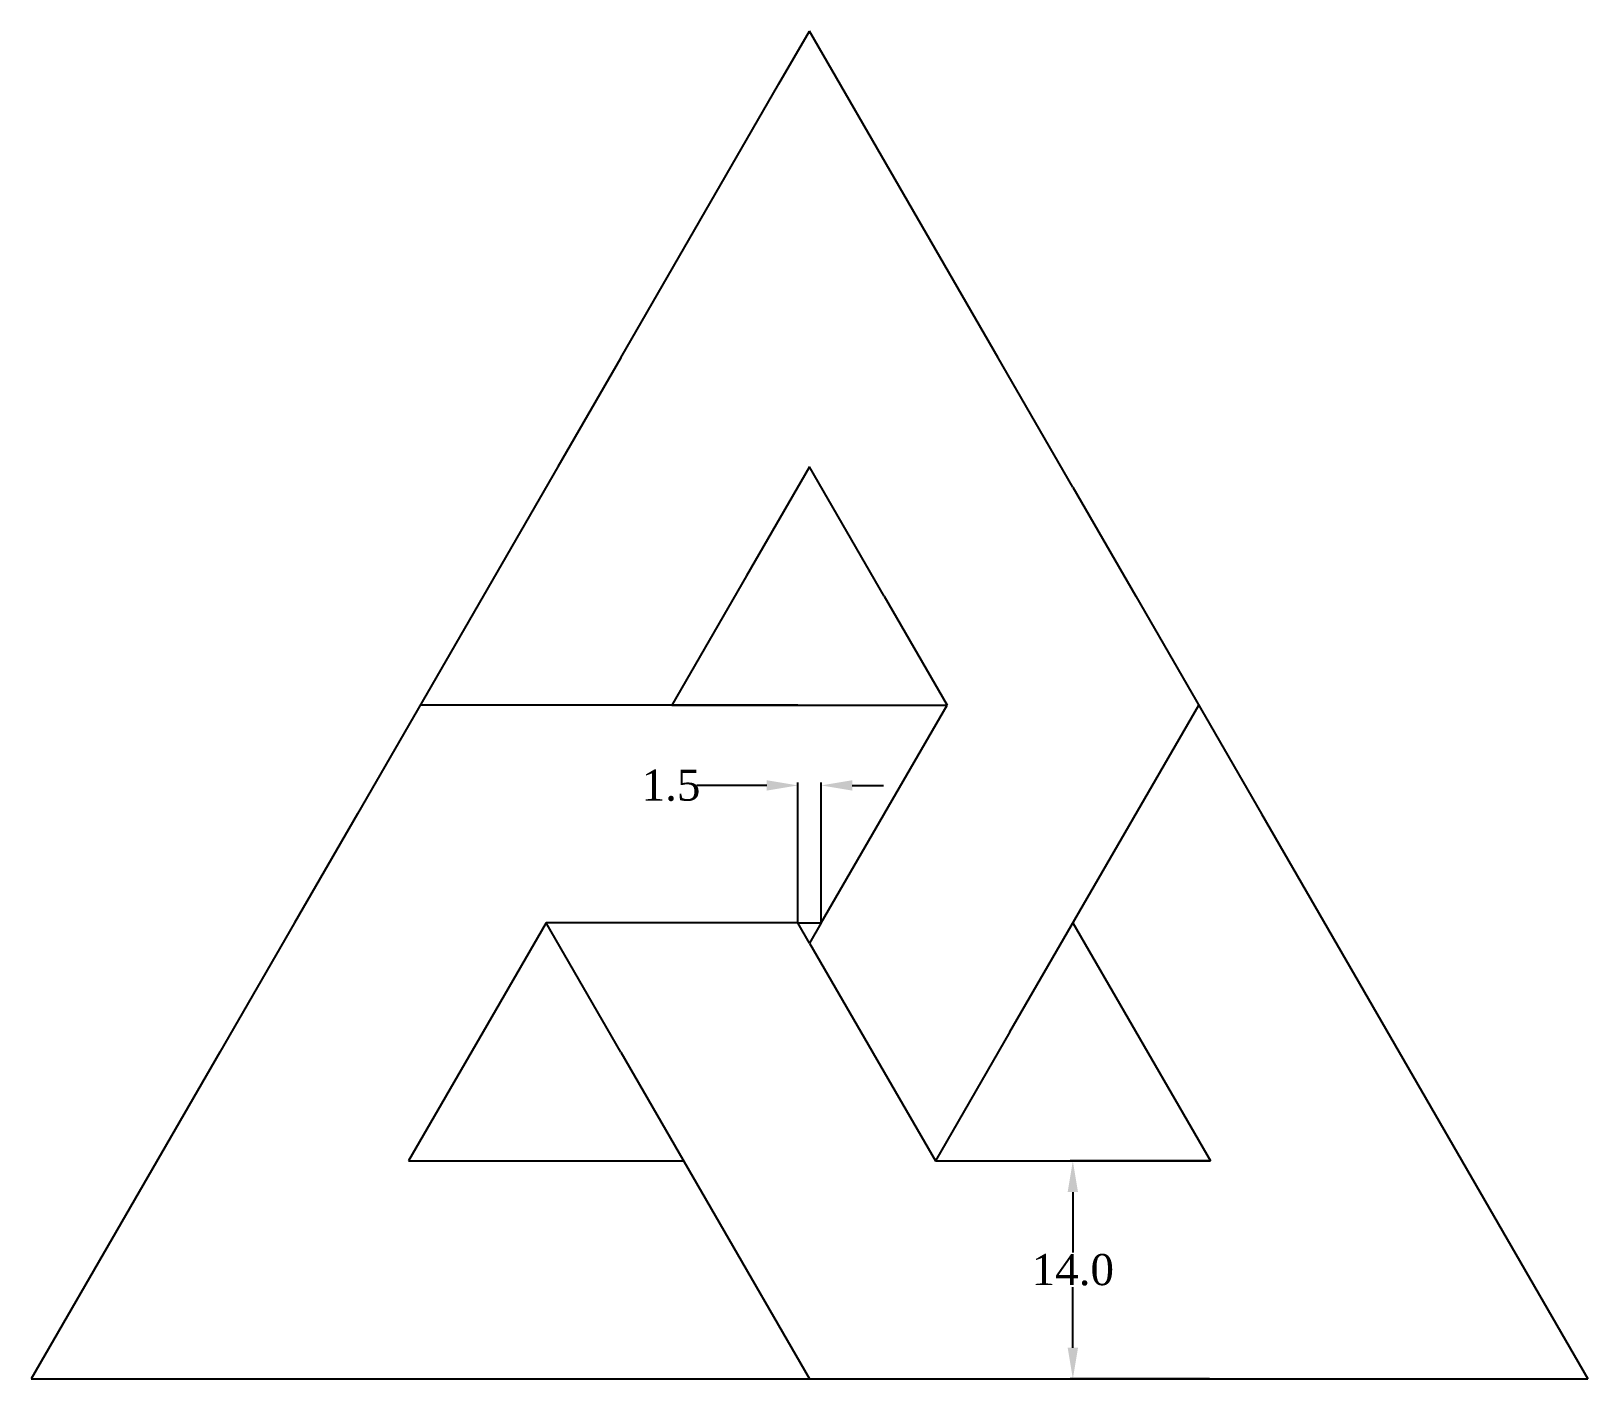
# Model space of a CAD drawing. Header units: millimetres. Extents: x 35.9 to 135.9, y 67.7 to 154.3.
import ezdxf

# ---------------------------------------------------------------- set-up
doc = ezdxf.new("R2010")
doc.units = ezdxf.units.MM
doc.styles.get("Standard").update_dxf_attribs({"font": 'times.ttf'})
doc.dimstyles.get("Standard").update_dxf_attribs({"dimtxt": 2, "dimasz": 2, "dimexe": 0.18, "dimexo": 0.0625, "dimgap": 0.09, "dimtad": 0, "dimtih": 1, "dimtoh": 1, "dimdec": 1, "dimzin": 0, "dimdsep": 46, "dimtxsty": 'Standard', "dimcen": 0.09, "dimadec": 0, "dimazin": 0, "dimtfac": 1, "dimtdec": 1, "dimtofl": 0, "dimtmove": 0, "dimatfit": 3, "dimfxl": 1, "dimtolj": 1, "dimtzin": 0, "dimarcsym": 0})

# ---------------------------------------------------------------- blocks, each defined once
blk = doc.blocks.new('*D5')
at = {"color": 0, "lineweight": -2, "transparency": 16777216}
for p, q in [((111.597, 81.658), (102.647, 81.658)), ((102.827, 79.658), (102.827, 75.768)), ((102.827, 69.658), (102.827, 73.548)), ((111.597, 67.658), (102.647, 67.658))]:
    blk.add_line(p, q, dxfattribs=at)
at = {"color": 0, "transparency": 16777216}
for points in [[(102.494, 79.658), (103.16, 79.658), (102.827, 81.658)], [(102.494, 69.658), (103.16, 69.658), (102.827, 67.658)]]:
    blk.add_solid(points, dxfattribs=at)
at = {"layer": 'Defpoints', "color": 0, "transparency": 16777216}
for p in [(111.66, 81.658), (102.827, 67.658), (111.66, 67.658)]:
    blk.add_point(p, dxfattribs=at)
at = {"color": 0, "transparency": 16777216, "insert": (102.827, 74.658), "char_height": 2, "attachment_point": 5}
blk.add_mtext('\\A1;14.0', dxfattribs=at)
blk = doc.blocks.new('*D6')
at = {"color": 0, "lineweight": -2, "transparency": 16777216}
for p, q in [((83.161, 105.791), (78.683, 105.791)), ((85.161, 97.02), (85.161, 105.971)), ((86.661, 97.02), (86.661, 105.971)), ((88.661, 105.791), (90.661, 105.791))]:
    blk.add_line(p, q, dxfattribs=at)
at = {"color": 0, "transparency": 16777216}
for points in [[(83.161, 106.124), (83.161, 105.458), (85.161, 105.791)], [(88.661, 106.124), (88.661, 105.458), (86.661, 105.791)]]:
    blk.add_solid(points, dxfattribs=at)
at = {"layer": 'Defpoints', "color": 0, "transparency": 16777216}
for p in [(86.661, 105.791), (85.161, 96.957), (86.661, 96.957)]:
    blk.add_point(p, dxfattribs=at)
at = {"color": 0, "transparency": 16777216, "insert": (77.017, 105.791), "char_height": 2, "attachment_point": 5}
blk.add_mtext('\\A1;1.5', dxfattribs=at)

msp = doc.modelspace()

# ---------------------------------------------------------------- linework, layer by layer
for p, q in [((83.95, 150.859), (85.911, 154.256)), ((98.035, 133.256), (85.911, 154.256)), ((73.787, 133.256), (83.95, 150.859)), ((73.787, 133.256), (69.745, 126.256)), ((102.827, 124.957), (98.035, 133.256)), ((69.745, 126.256), (64.954, 117.957)), ((85.911, 126.256), (81.87, 119.256)), ((90.703, 117.957), (85.911, 126.256)), ((102.827, 124.957), (106.868, 117.957)), ((81.87, 119.256), (77.078, 110.957)), ((64.954, 117.957), (56.871, 103.957)), ((90.703, 117.957), (94.744, 110.957)), ((106.868, 117.957), (114.951, 103.957)), ((85.161, 110.957), (60.912, 110.957)), ((77.078, 110.957), (94.744, 110.957)), ((85.161, 110.957), (94.744, 110.957)), ((86.661, 96.957), (94.744, 110.957)), ((98.785, 89.957), (110.91, 110.957)), ((56.871, 103.957), (52.829, 96.957)), ((114.951, 103.957), (123.784, 88.658)), ((52.829, 96.957), (48.038, 88.658)), ((68.995, 96.957), (64.954, 89.957)), ((85.161, 96.957), (68.995, 96.957)), ((73.787, 88.658), (68.995, 96.957)), ((85.161, 96.957), (86.661, 96.957)), ((85.911, 95.658), (85.161, 96.957)), ((86.661, 96.957), (85.911, 95.658)), ((102.827, 96.957), (111.66, 81.658)), ((102.827, 96.957), (102.958, 96.73)), ((85.911, 95.658), (93.994, 81.658)), ((64.954, 89.957), (60.162, 81.658)), ((98.785, 89.957), (93.994, 81.658)), ((48.038, 88.658), (35.914, 67.658)), ((73.787, 88.658), (85.911, 67.658)), ((123.784, 88.658), (135.909, 67.658)), ((60.162, 81.658), (77.828, 81.658)), ((93.994, 81.658), (111.66, 81.658)), ((35.914, 67.658), (60.162, 67.658)), ((60.162, 67.658), (77.828, 67.658)), ((77.828, 67.658), (93.994, 67.658)), ((93.994, 67.658), (111.66, 67.658)), ((111.66, 67.658), (135.909, 67.658))]:
    msp.add_line(p, q)

# ---------------------------------------------------------------- dimensions: what is measured, and where the dimension line sits
dim = msp.add_linear_dim(base=(86.661, 105.791), p1=(85.161, 96.957), p2=(86.661, 96.957), dimstyle='Standard')
dim.commit()
dim.dimension.update_dxf_attribs({"geometry": '*D6', "text_midpoint": (77.017, 105.791), "dimtype": 160})
dim = msp.add_linear_dim(base=(102.827, 67.658), p1=(111.66, 81.658), p2=(111.66, 67.658), angle=90, dimstyle='Standard')
dim.commit()
dim.dimension.update_dxf_attribs({"geometry": '*D5', "text_midpoint": (102.827, 74.658)})

doc.saveas('drawing.dxf')
